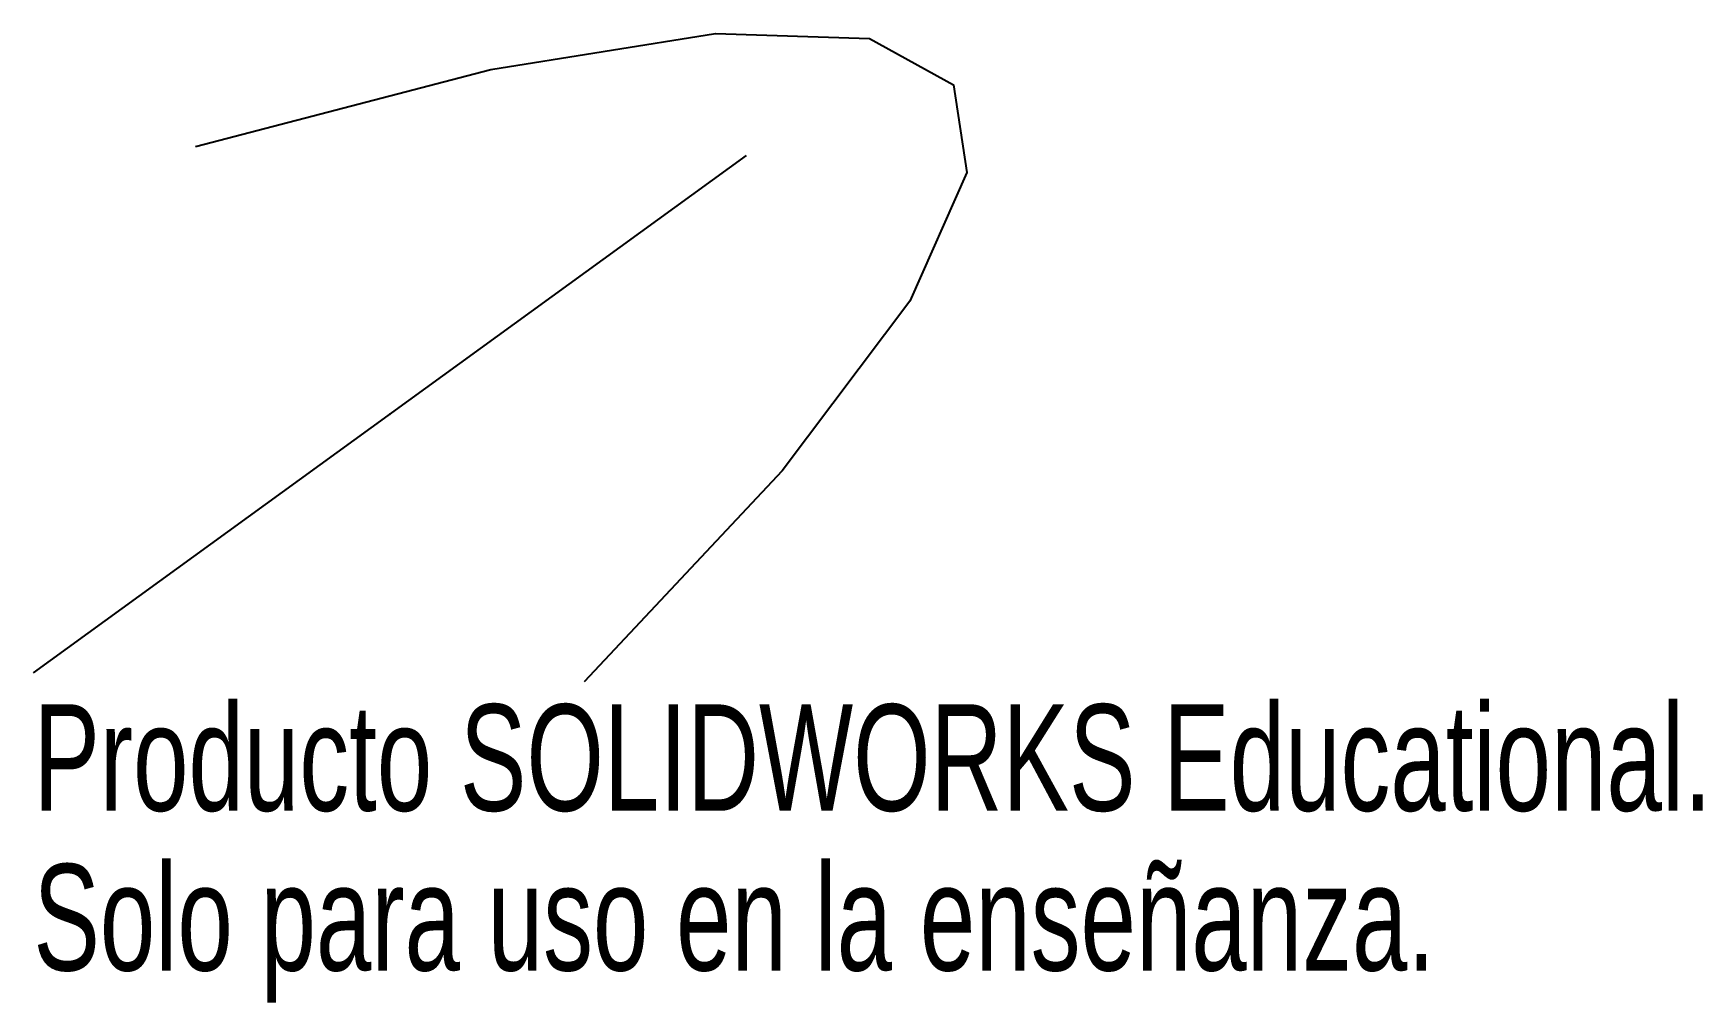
# Model space of a CAD drawing. Header units: millimetres. Extents: x -16.2 to 59.6, y -26.7 to 17.3.
import ezdxf

# ---------------------------------------------------------------- set-up
doc = ezdxf.new("R2010")
doc.units = ezdxf.units.MM
doc.header["$PDSIZE"] = -1
doc.styles.add('SLDTEXTSTYLE0', font='TXT', dxfattribs={"width": 0.7})

msp = doc.modelspace()

# ---------------------------------------------------------------- linework, layer by layer
at = {"color": 7, "linetype": 'Continuous'}
msp.add_line((-16.187, -11.75), (16.187, 11.75), dxfattribs=at)
at = {"color": 7, "linetype": 'Continuous', "flags": 128}
msp.add_lwpolyline([(-8.823, 12.155), (4.575, 15.656), (14.775, 17.289), (21.777, 17.053), (25.581, 14.949), (26.188, 10.976), (23.597, 5.134), (17.809, -2.576), (8.823, -12.155)], dxfattribs=at)
at = {"color": 7, "linetype": 'Continuous'}
msp.add_point((0, 0), dxfattribs=at)
msp.add_point((0, 0), dxfattribs=at)

# ---------------------------------------------------------------- texts
at = {"color": 7, "linetype": 'Continuous', "char_height": 4.83362, "attachment_point": 1, "style": 'SLDTEXTSTYLE0'}
for s, insert in [('Producto SOLIDWORKS Educational.', (-16.187, -13.174)), ('Solo para uso en la enseñanza.', (-16.187, -20.425))]:
    msp.add_mtext(s, dxfattribs=dict(at, insert=insert))

doc.saveas('drawing.dxf')
